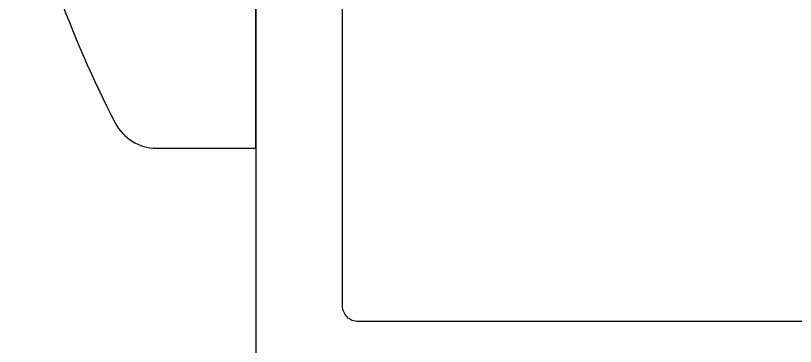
# Model space of a CAD drawing. Header units: millimetres. Extents: x -547695 to 905972, y -1055718 to 167349.
# Drawn here: x -513733.3 to -513662, y -1033797.8 to -1033767.6 of the extents above; entities that cross this region are included whole.
import ezdxf

# ---------------------------------------------------------------- set-up
doc = ezdxf.new("R2010")
doc.units = ezdxf.units.MM
doc.layers.add('View-XTD-CT Cua$0$View-XĐL-CT Cửa$0$KT-NetThay', color=7, linetype='Continuous', lineweight=18)
doc.layers.add('View-XTD-CT Cua$0$View-XĐL-CT Cửa$0$Profile - Vietduc', color=14, linetype='Continuous', lineweight=30)
doc.layers.add('View-XTD-CT Cua$0$View-XĐL-CT Cửa$0$Screw', color=253, linetype='Continuous')

# ---------------------------------------------------------------- blocks, each defined once
blk = doc.blocks.new('View-XTD-CT Cua$0$View-XĐL-CT Cửa$0$ph sd 4.2x25 (elev)')
at = {"layer": 'View-XTD-CT Cua$0$View-XĐL-CT Cửa$0$Screw', "linetype": 'Continuous'}
blk.add_lwpolyline([(-3.05, -0.2666, 0.065654), (-1.7862, -3.7779, 0.27758), (-1.2634, -4.1), (0, -4.1), (0, 4.1), (-1.2634, 4.1, 0.241459), (-1.8915, 3.7779, 0.066264), (-3.05, 0.2666, 0.113267)], format="xyb", dxfattribs=at)
blk = doc.blocks.new('View-XTD-CT Cua$0$View-XĐL-CT Cửa$0$A$C77827696')
at = {"layer": 'View-XTD-CT Cua$0$View-XĐL-CT Cửa$0$Profile - Vietduc'}
blk.add_lwpolyline([(-2331.147, 3639.699), (-2331.147, 3491.699, 0.414214)], format="xyb", dxfattribs=at)
blk.add_lwpolyline([(-2262.647, 3599.699, -0.414214), (-2261.647, 3598.699), (-2261.647, 3583.949, -0.414214), (-2262.647, 3582.949), (-2272.647, 3582.949, 0.414214), (-2273.647, 3581.949), (-2273.647, 3545.199, -0.414214), (-2274.647, 3544.199), (-2324.647, 3544.199, -0.414214), (-2325.647, 3545.199), (-2325.647, 3598.699, -0.414214), (-2324.647, 3599.699)], format="xyb", close=True, dxfattribs=at)
at = {"layer": 'View-XTD-CT Cua$0$View-XĐL-CT Cửa$0$Screw', "xscale": 4.999999999999999, "yscale": 4.999999999999999, "zscale": 4.999999999999999}
blk.add_blockref('View-XTD-CT Cua$0$View-XĐL-CT Cửa$0$ph sd 4.2x25 (elev)', (-2331.139, 3575.699), dxfattribs=at)

msp = doc.modelspace()

# ---------------------------------------------------------------- block references
at = {"layer": 'View-XTD-CT Cua$0$View-XĐL-CT Cửa$0$KT-NetThay', "xscale": 1.44, "yscale": 1.44, "zscale": 1.44}
msp.add_blockref('View-XTD-CT Cua$0$View-XĐL-CT Cửa$0$A$C77827696', (-510354.47, -1038899.165), dxfattribs=at)

doc.saveas('drawing.dxf')
